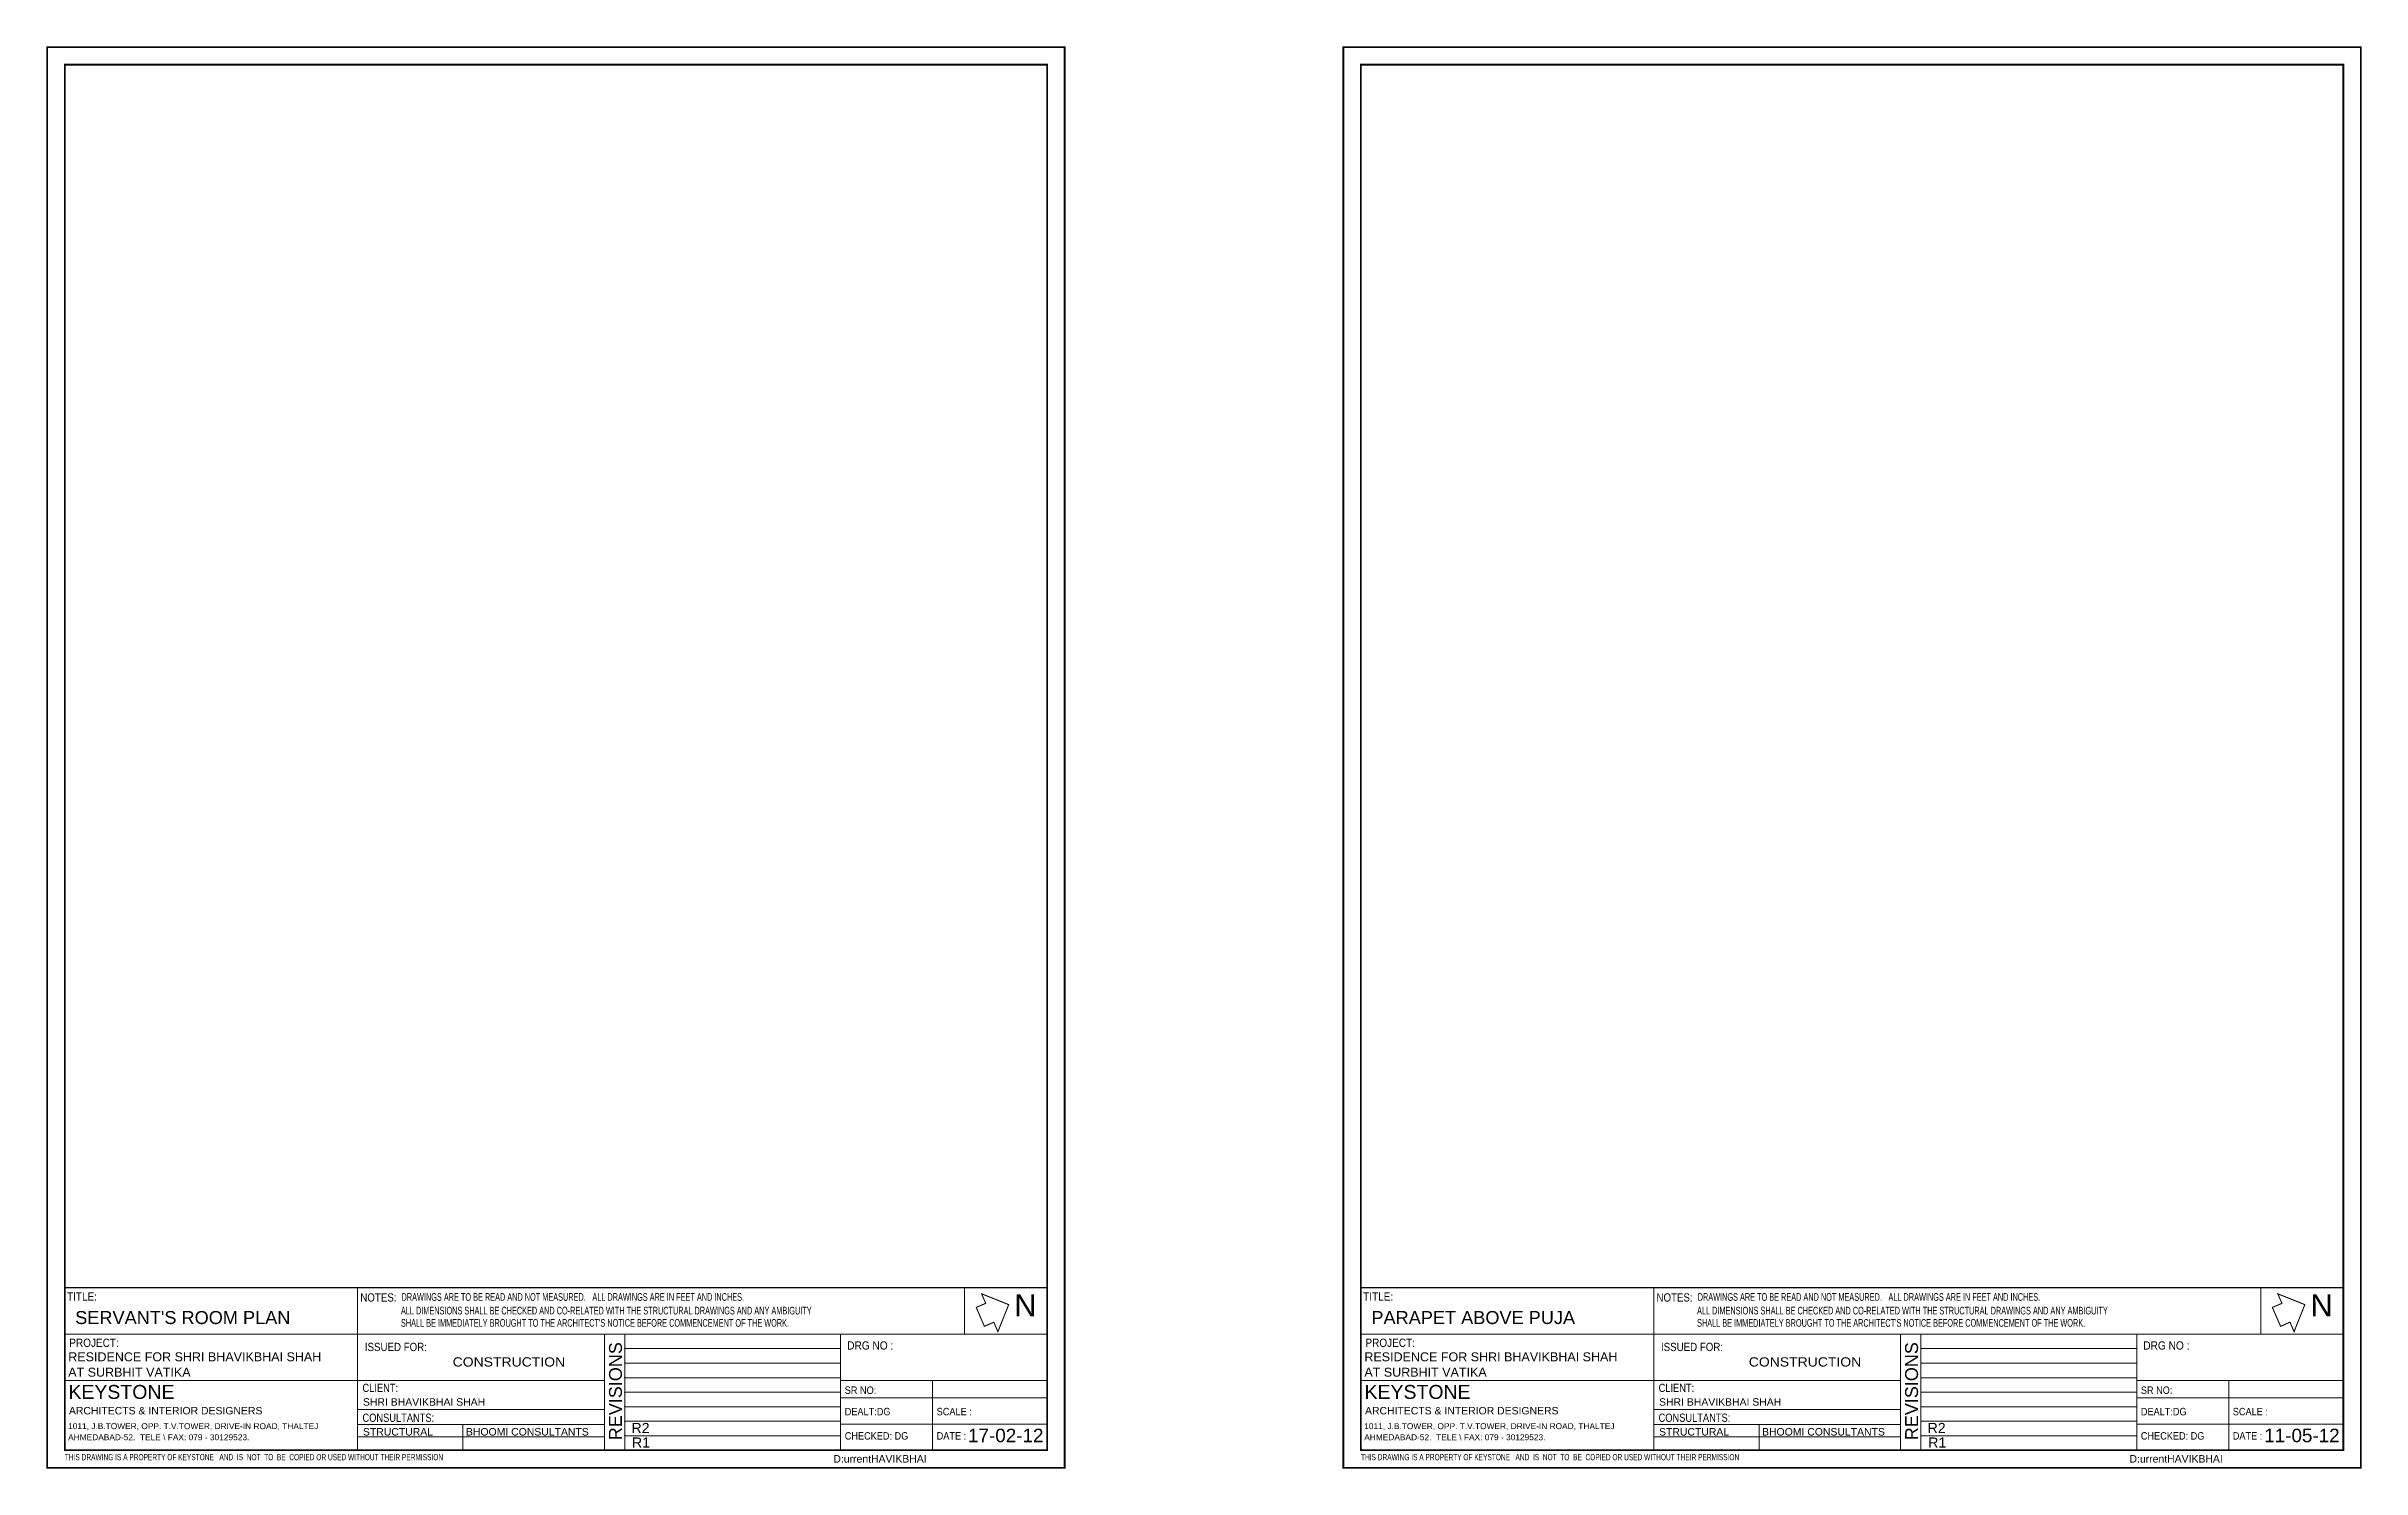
# Paper-space layout 'Layout2' of a CAD drawing. Header units: inches. Extents: x 25.91 to 29.1, y -542.7 to -540.74.
import ezdxf

# ---------------------------------------------------------------- set-up
doc = ezdxf.new("R2010")
doc.units = ezdxf.units.IN
doc.header["$MEASUREMENT"] = 0
for name, color, linetype, lineweight in [('ele', 7, 'Continuous', 18), ('LAYER-2', 7, 'Continuous', 9), ('title', 7, 'Continuous', 15)]:
    doc.layers.add(name, color=color, linetype=linetype, lineweight=lineweight)
doc.styles.add('6', font='arial.ttf', dxfattribs={"height": 6})
doc.styles.add('details', font='arial.ttf', dxfattribs={"height": 3})
doc.styles.get("Standard").update_dxf_attribs({"font": 'arial.ttf'})
doc.styles.add('style1', font='arial.ttf', dxfattribs={"height": 12})

# ---------------------------------------------------------------- blocks, each defined once
blk = doc.blocks.new('FORMAT PORTRAIT')
blk.add_line((154.84, 16.1), (154.84, 6.52))
for p in [(215.11, 44.37), (215.11, 38.96), (215.11, 33.55), (215.11, 28.15), (215.11, 22.74), (215.11, 17.33), (215.11, 11.92)]:
    blk.add_point(p)
at = {"layer": 'title'}
for p, q in [((6.52, 67.08), (372.45, 67.08)), ((115.62, 67.08), (115.62, 6.52)), ((6.52, 49.77), (372.45, 49.77)), ((6.52, 49.77), (372.45, 49.77)), ((6.52, 49.77), (6.52, 6.52)), ((207.56, 49.77), (207.56, 6.52)), ((215.11, 49.77), (215.11, 6.52)), ((295.53, 44.37), (215.11, 44.37)), ((295.53, 49.77), (295.53, 6.52)), ((372.45, 49.77), (372.45, 6.52)), ((295.53, 38.96), (215.11, 38.96)), ((6.52, 32.47), (115.62, 32.47)), ((115.62, 32.47), (207.56, 32.47)), ((295.53, 33.55), (215.11, 33.55)), ((295.53, 28.15), (215.11, 28.15)), ((295.53, 32.47), (372.45, 32.47)), ((372.45, 25.98), (295.53, 25.98)), ((329.78, 6.52), (329.78, 32.47)), ((115.62, 21.66), (207.56, 21.66)), ((295.53, 22.74), (215.11, 22.74)), ((295.53, 17.33), (215.11, 17.33)), ((115.62, 16.1), (207.56, 16.1)), ((115.62, 11.55), (207.56, 11.55)), ((295.53, 11.92), (215.11, 11.92)), ((372.45, 16.25), (295.53, 16.25)), ((372.45, 6.52), (6.52, 6.52)), ((372.45, 6.52), (6.52, 6.52))]:
    blk.add_line(p, q, dxfattribs=at)
at = {"layer": 'title', "const_width": 0.681}
for points in [[(378.97, 529.09), (378.97, 0), (0, 0), (0, 529.09)], [(372.45, 522.58), (372.45, 6.52), (6.52, 6.52), (6.52, 522.58)]]:
    blk.add_lwpolyline(points, close=True, dxfattribs=at)
at = {"style": '6'}
blk.add_text('REVISIONS', height=4.8, rotation=90, dxfattribs=at).set_placement((214.05, 10.26))
at = {"layer": 'LAYER-2', "width": 0.681738}
for s, p in [('DRAWINGS ARE TO BE READ AND NOT MEASURED.', (131.98, 62.18)), ('ALL DRAWINGS ARE IN FEET AND INCHES.', (203.05, 62.18)), ('ALL DIMENSIONS SHALL BE CHECKED AND CO-RELATED WITH THE STRUCTURAL DRAWINGS AND ANY AMBIGUITY  ', (131.74, 57.1)), ("SHALL BE IMMEDIATELY BROUGHT TO THE ARCHITECT'S NOTICE BEFORE COMMENCEMENT OF THE WORK.", (131.75, 52.52))]:
    blk.add_text(s, height=2.8628, dxfattribs=at).set_placement(p)
at = {"layer": 'title'}
for s, height, width, p in [('TITLE:', 3.077, 0.865892, (7.37, 62.24)), ('NOTES:', 3.077, 0.841924, (116.62, 61.9)), ('PROJECT:', 3.077, 0.865892, (8.23, 45.02)), ('ISSUED FOR:', 3.0771, 0.841924, (118.3, 43.46)), ('DRG NO :', 3.077, 0.877948, (297.96, 44)), ('CLIENT:', 3.077, 0.804157, (117.42, 28.21)), ('SR NO:', 2.78, 0.877948, (297.05, 27.5)), ('CONSULTANTS:', 3.0771, 0.804157, (117.42, 17.1)), ('DEALT:DG', 2.78, 0.877948, (297.05, 19.53)), ('SCALE : ', 2.78, 0.877948, (331.3, 19.53)), ('CHECKED: DG', 2.7801, 0.877948, (297.05, 10.48)), ('DATE : ', 2.78, 0.877948, (331.3, 10.48)), ('THIS DRAWING IS A PROPERTY OF KEYSTONE   AND  IS  NOT  TO  BE  COPIED OR USED WITHOUT THEIR PERMISSION  ', 2.30712, 0.607091, (6.56, 2.81))]:
    blk.add_text(s, height=height, dxfattribs=dict(at, width=width)).set_placement(p)
for s, height, style, p in [('AT SURBHIT VATIKA', 3.3361, 'style1', (7.82, 33.92)), ('RESIDENCE FOR SHRI BHAVIKBHAI SHAH', 3.3361, 'style1', (7.82, 39.65)), ('KEYSTONE', 5.19, 'details', (7.89, 25.65)), ('SHRI BHAVIKBHAI SHAH', 2.7801, 'style1', (117.59, 23.12)), ('ARCHITECTS & INTERIOR DESIGNERS', 2.7801, 'style1', (8.08, 19.87)), ('AHMEDABAD-52.  TELE \\ FAX: 079 - 30129523.', 2.2241, 'style1', (7.77, 10.26)), ('1011, J.B.TOWER, OPP. T.V.TOWER, DRIVE-IN ROAD, THALTEJ', 2.2241, 'style1', (7.77, 14.38)), ('STRUCTURAL', 2.78, 'style1', (117.59, 12)), ('BHOOMI CONSULTANTS', 2.7801, 'style1', (155.97, 12))]:
    blk.add_text(s, height=height, dxfattribs=dict(at, style=style)).set_placement(p)
at = {"layer": 'title', "insert": (292.82, 4.71), "char_height": 2.7801, "width": 146.6129, "attachment_point": 1}
blk.add_mtext('D:{urrentHAVIKBHAI}', dxfattribs=at)

psp = doc.layouts.new('Layout2')

# ---------------------------------------------------------------- linework, layer by layer
at = {"const_width": 0.00144}
for points in [[(27.1952, -542.4742), (27.2082, -542.4686), (27.2026, -542.4555), (27.2399, -542.4704), (27.225, -542.5076), (27.2194, -542.4946), (27.2064, -542.5002)], [(28.9802, -542.4742), (28.9933, -542.4686), (28.9877, -542.4555), (29.0249, -542.4704), (29.0101, -542.5076), (29.0045, -542.4946), (28.9915, -542.5002)]]:
    psp.add_lwpolyline(points, close=True, dxfattribs=at)
at = {"layer": 'title'}
for p, q in [((27.1792, -542.447), (27.1792, -542.511)), ((28.9643, -542.447), (28.9643, -542.511))]:
    psp.add_line(p, q, dxfattribs=at)

# ---------------------------------------------------------------- block references
at = {"layer": 'title', "xscale": 0.003697265370877521, "yscale": 0.003697265370877485, "zscale": 0.003697265370877491}
for p in [(25.9158, -542.695), (27.7008, -542.695)]:
    psp.add_blockref('FORMAT PORTRAIT', p, dxfattribs=at)

# ---------------------------------------------------------------- texts
at = {"style": '6'}
for p in [(27.2475, -542.4865), (29.0326, -542.4865)]:
    psp.add_text('N', height=0.0304, dxfattribs=at).set_placement(p)
at = {"layer": 'LAYER-2', "width": 1.082474}
for p in [(26.4741, -542.5556), (28.2591, -542.5556)]:
    psp.add_text('CONSTRUCTION', height=0.012722, dxfattribs=at).set_placement(p)
at = {"layer": 'title'}
for s, height, style, p in [("SERVANT'S ROOM PLAN", 0.017889, 'style1', (25.9543, -542.4971)), ('PARAPET ABOVE PUJA', 0.017889, 'style1', (27.7394, -542.4971)), ('R2', 0.01393, '6', (26.7204, -542.6472)), ('R1', 0.01393, '6', (26.7211, -542.6672)), ('17-02-12', 0.01858, '6', (27.1839, -542.6598)), ('R2', 0.01393, '6', (28.5054, -542.6472)), ('R1', 0.01393, '6', (28.5062, -542.6672)), ('11-05-12', 0.01858, '6', (28.969, -542.6598))]:
    psp.add_text(s, height=height, dxfattribs=dict(at, style=style)).set_placement(p)

# ---------------------------------------------------------------- viewports
at = {"layer": '0'}
psp.add_viewport(center=(28.4014, -541.605), size=(1.353, 1.6841), view_center_point=(4128.4939, 1864.6451), view_height=265.83424, status=3, dxfattribs=at)
at = {"layer": 'ele'}
psp.add_viewport(center=(26.6163, -541.605), size=(1.353, 1.6841), view_center_point=(13478.6798, -291.5142), view_height=454.80559, dxfattribs=at)

doc.saveas('drawing.dxf')
